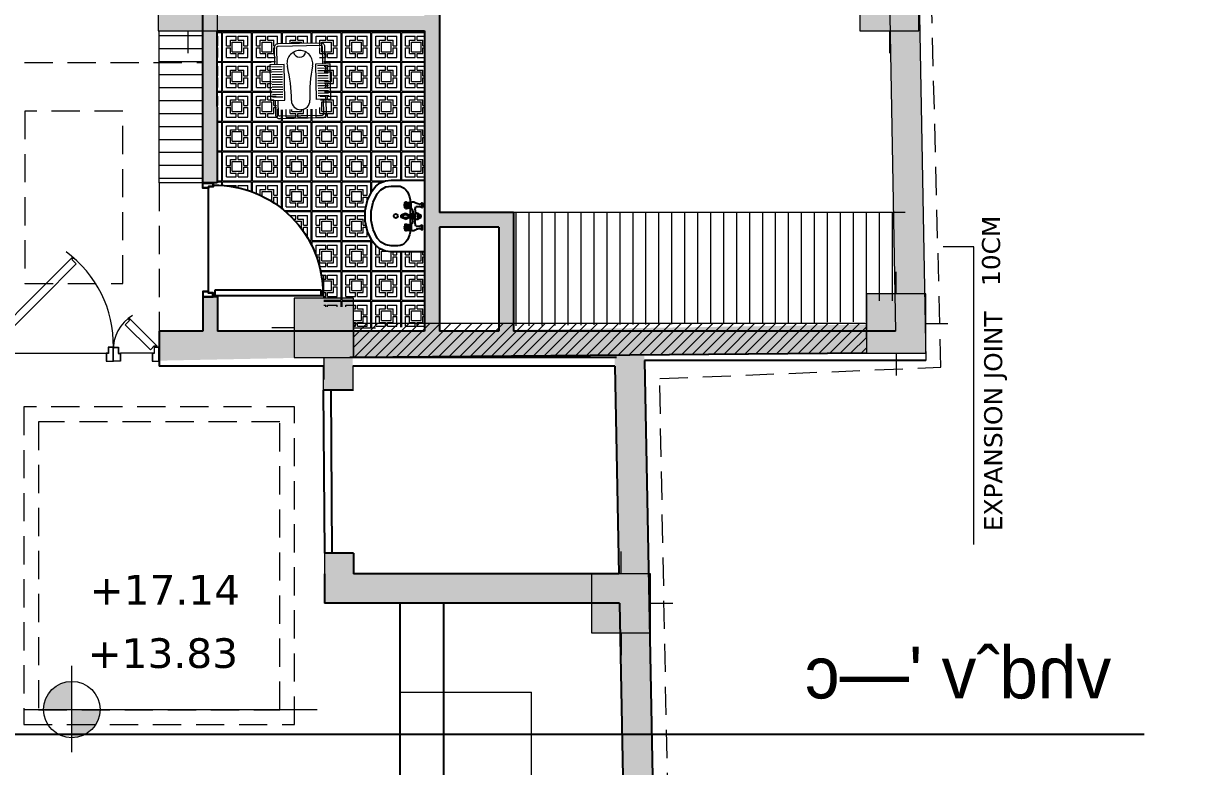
# Model space of a CAD drawing. Header units: inches. Extents: x 70 to 1974, y -315 to 363.
# Drawn here: x 1246.57 to 1254.46, y 236.01 to 241.02 of the extents above; entities that cross this region are included whole.
import ezdxf

# ---------------------------------------------------------------- set-up
doc = ezdxf.new("R2010")
doc.units = ezdxf.units.IN
doc.header["$MEASUREMENT"] = 0
doc.linetypes.add('DASHDOT', pattern=[1, 0.5, -0.25, 0, -0.25])
doc.linetypes.add('DASHED2', pattern=[9.525, 6.35, -3.175])
for name, color, linetype, lineweight in [('1', 19, 'Continuous', 5), ('coulmn', 146, 'Continuous', 13), ('FURN', 155, 'Continuous', 13), ('Furniture Movable', 8, 'Continuous', 9), ('hidden line', 252, 'Continuous', 5), ('LAYER1', 8, 'Continuous', 9), ('wall 2', 156, 'Continuous', 18)]:
    doc.layers.add(name, color=color, linetype=linetype, lineweight=lineweight)
doc.layers.add('AX', color=7, linetype='Continuous', lineweight=18, true_color=0xb7ad8f)
for name, color, linetype in [('elev', 8, 'Continuous'), ('fer', 8, 'Continuous'), ('TEXT', 252, 'Continuous')]:
    doc.layers.add(name, color=color, linetype=linetype)
doc.styles.add('FARSI', font='kamran.shx', dxfattribs={"height": 0.35})
doc.styles.add('STYLE7', font='verdana.ttf')

# ---------------------------------------------------------------- blocks, each defined once
blk = doc.blocks.new('DR100K')
at = {"color": 0}
blk.add_line((-0.046, -0.052), (-0.954, -0.052), dxfattribs=at)
at = {"color": 0, "linetype": 'Continuous'}
for p, q in [((-0.019, -0.107), (-0.019, -0.092)), ((-0.019, -0.092), (-0.011, -0.092)), ((-0.011, -0.092), (-0.011, -0.573)), ((-0.059, -0.573), (-0.059, -0.107)), ((-0.059, -0.107), (-0.02, -0.107)), ((-0.059, -1.039), (-0.059, -0.573)), ((-0.011, -0.573), (-0.011, -1.054)), ((-0.02, -1.039), (-0.059, -1.039)), ((-0.019, -1.054), (-0.019, -1.039)), ((-0.011, -1.054), (-0.019, -1.054))]:
    blk.add_line(p, q, dxfattribs=at)
for points in [[(-0.954, -0.052), (-0.954, 0), (-1, 0), (-1, -0.092), (-0.966, -0.092), (-0.966, -0.052)], [(-0.046, -0.052), (-0.046, 0), (0, 0), (0, -0.092), (-0.034, -0.092), (-0.034, -0.052)], [(-0.956, -0.051), (-0.956, -0.002), (-0.998, -0.002), (-0.998, -0.09), (-0.968, -0.09), (-0.968, -0.051)], [(-0.044, -0.051), (-0.044, -0.002), (-0.002, -0.002), (-0.002, -0.09), (-0.032, -0.09), (-0.032, -0.051)]]:
    blk.add_lwpolyline(points, close=True, dxfattribs=at)
blk.add_arc((-0.029, -0.103), 0.951, 179.3821, 270.6161, dxfattribs=at)
blk = doc.blocks.new('DBLDR120K')
at = {"linetype": 'Continuous'}
for p, q in [((-1.1397, -0.0777), (-1.1686, -0.1067)), ((-0.4028, -0.4202), (-0.0603, -0.0777)), ((-0.0603, -0.0777), (-0.0314, -0.1067)), ((-1.18, -0.096), (-1.1857, -0.1017)), ((-1.1857, -0.1017), (-0.9948, -0.2926)), ((-1.169, -0.107), (-1.18, -0.096)), ((-0.0143, -0.1017), (-0.3678, -0.4552)), ((-0.031, -0.107), (-0.02, -0.096)), ((-0.02, -0.096), (-0.0143, -0.1017)), ((-1.0001, -0.2759), (-0.9708, -0.2466)), ((-0.9891, -0.287), (-1.0001, -0.2759)), ((-0.9948, -0.2926), (-0.9891, -0.287)), ((-0.6393, -0.6567), (-0.4028, -0.4202)), ((-0.3678, -0.4552), (-0.6153, -0.7027)), ((-0.61, -0.686), (-0.6393, -0.6567)), ((-0.621, -0.697), (-0.61, -0.686)), ((-0.6153, -0.7027), (-0.621, -0.697))]:
    blk.add_line(p, q, dxfattribs=at)
for p, q in [((-1.1519, -0.0545), (-0.9381, -0.0545)), ((-1.1397, -0.0777), (-0.9708, -0.2466)), ((-0.0481, -0.0545), (-0.8419, -0.0545))]:
    blk.add_line(p, q)
for points in [[(-1.1519, -0.0545), (-1.1519, 0), (-1.2, 0), (-1.2, -0.096), (-1.1644, -0.096), (-1.1644, -0.0545)], [(-0.9381, -0.0545), (-0.9381, 0), (-0.89, 0), (-0.89, -0.096), (-0.9256, -0.096), (-0.9256, -0.0545)], [(-0.8419, -0.0545), (-0.8419, 0), (-0.89, 0), (-0.89, -0.096), (-0.8544, -0.096), (-0.8544, -0.0545)], [(-0.0481, -0.0545), (-0.0481, 0), (0, 0), (0, -0.096), (-0.0356, -0.096), (-0.0356, -0.0545)], [(-1.1539, -0.0525), (-1.1539, -0.002), (-1.198, -0.002), (-1.198, -0.094), (-1.1664, -0.094), (-1.1664, -0.0525)], [(-0.9361, -0.0525), (-0.9361, -0.002), (-0.892, -0.002), (-0.892, -0.094), (-0.9236, -0.094), (-0.9236, -0.0525)], [(-0.8439, -0.0525), (-0.8439, -0.002), (-0.888, -0.002), (-0.888, -0.094), (-0.8564, -0.094), (-0.8564, -0.0525)], [(-0.0461, -0.0525), (-0.0461, -0.002), (-0.002, -0.002), (-0.002, -0.094), (-0.0336, -0.094), (-0.0336, -0.0525)]]:
    blk.add_lwpolyline(points, close=True, dxfattribs=at)
for centre, radius, start, end in [((-1.6655, -0.1105), 0.7756, 8.04146, 8.19069), ((-0.1145, -0.1105), 0.7756, 171.80931, 171.95854), ((-1.154, -0.0815), 0.2645, 300.4974, 3.14148), ((-0.1145, -0.1105), 0.7756, 178.92853, 233.96606)]:
    blk.add_arc(centre, radius, start, end)
blk = doc.blocks.new('KHALAF')
at = {"layer": 'LAYER1', "linetype": 'Continuous'}
for p, q in [((-0.4621, -0.1855), (-0.3784, -0.1855)), ((-0.0131, -0.1855), (-0.0968, -0.1855)), ((-0.4621, -0.2055), (-0.3784, -0.2055)), ((-0.4621, -0.2255), (-0.3784, -0.2255)), ((-0.4621, -0.2455), (-0.3784, -0.2455)), ((-0.4621, -0.2655), (-0.3784, -0.2655)), ((-0.0131, -0.2055), (-0.0968, -0.2055)), ((-0.0131, -0.2255), (-0.0968, -0.2255)), ((-0.0131, -0.2455), (-0.0968, -0.2455)), ((-0.0131, -0.2655), (-0.0968, -0.2655)), ((-0.4621, -0.2855), (-0.3784, -0.2855)), ((-0.4621, -0.3055), (-0.3784, -0.3055)), ((-0.4621, -0.3255), (-0.3784, -0.3255)), ((-0.4621, -0.3455), (-0.3784, -0.3455)), ((-0.4621, -0.3655), (-0.3784, -0.3655)), ((-0.0131, -0.2855), (-0.0968, -0.2855)), ((-0.0131, -0.3055), (-0.0968, -0.3055)), ((-0.0131, -0.3255), (-0.0968, -0.3255)), ((-0.0131, -0.3455), (-0.0968, -0.3455)), ((-0.0131, -0.3655), (-0.0968, -0.3655)), ((-0.4621, -0.3855), (-0.3784, -0.3855)), ((-0.4621, -0.4055), (-0.3784, -0.4055)), ((-0.4621, -0.4255), (-0.3784, -0.4255)), ((-0.0131, -0.3855), (-0.0968, -0.3855)), ((-0.0131, -0.4055), (-0.0968, -0.4055)), ((-0.0131, -0.4255), (-0.0968, -0.4255))]:
    blk.add_line(p, q, dxfattribs=at)
for points in [[(-0.4376, -0.1681), (-0.4376, -0.0312, -0.414214), (-0.4076, -0.0012), (-0.0676, -0.0012, -0.414214), (-0.0376, -0.0312), (-0.0376, -0.1681, -0.414214)], [(-0.4176, -0.1681), (-0.4176, -0.0312, -0.414214), (-0.4076, -0.0212), (-0.0676, -0.0212, -0.414214), (-0.0576, -0.0312), (-0.0576, -0.1681, -0.414214)], [(-0.0376, -0.4529), (-0.0376, -0.5712, -0.414214), (-0.0676, -0.6012), (-0.4076, -0.6012, -0.414214), (-0.4376, -0.5712), (-0.4376, -0.4529)], [(-0.0576, -0.4529), (-0.0576, -0.5712, -0.414214), (-0.0676, -0.5812), (-0.4076, -0.5812, -0.414214), (-0.4176, -0.5712)], [(-0.4176, -0.5712), (-0.4176, -0.4529, -0.414214)]]:
    blk.add_lwpolyline(points, format="xyb", dxfattribs=at)
for points in [[(-0.4768, -0.1681), (-0.4768, -0.4529), (-0.3637, -0.4529), (-0.3637, -0.1681)], [(0.0017, -0.1681), (0.0017, -0.4529), (-0.1114, -0.4529), (-0.1114, -0.1681)]]:
    blk.add_lwpolyline(points, close=True, dxfattribs=at)
for centre, radius, start, end in [((-0.2376, -0.1621), 0.1027, 90, 192.24542), ((-0.2376, -0.0655), 0.0484, 186.9447, 353.0553), ((-0.2376, -0.1621), 0.1027, 347.75458, 90), ((-1.5093, -0.4381), 1.1986, 359.0688, 12.24542), ((1.0341, -0.4381), 1.1986, 167.75458, 180.9312), ((-0.2376, -0.4588), 0.0733, 179.0688, 270), ((-0.2376, -0.4588), 0.0733, 270, 0.9312)]:
    blk.add_arc(centre, radius, start, end, dxfattribs=at)
blk = doc.blocks.new('DASTSHO')
at = {"layer": 'fer', "linetype": 'Continuous'}
h = blk.add_hatch(dxfattribs=at)
h.set_pattern_fill('EMPTY_FILL', color=256, scale=1000000.0, style=0)
h.set_pattern_definition([(0, (1000000, 1000000), (0, 1000000), [1e-05, -1000000])])
h.paths.add_polyline_path([(-0.3, 0), (-0.3, -0.28), (-0.2973, -0.3116), (-0.2894, -0.3424), (-0.2764, -0.3713), (-0.2586, -0.3976), (-0.2368, -0.4206), (-0.2113, -0.4396), (-0.145, -0.4727), (-0.0738, -0.4931), (0, -0.4999), (0.0738, -0.4931), (0.145, -0.4727), (0.2113, -0.4396), (0.2368, -0.4206), (0.2586, -0.3976), (0.2764, -0.3713), (0.2894, -0.3424), (0.2973, -0.3116), (0.3, -0.28), (0.3, 0)], flags=0)
at = {"layer": 'fer', "linetype": 'ByBlock'}
for p, q in [((-0.3, 0), (-0.3, -0.28)), ((-0.27, 0), (-0.3, 0)), ((0.27, 0), (-0.27, 0)), ((0.3, 0), (0.27, 0)), ((0.3, -0.28), (0.3, 0)), ((-0.2417, -0.1886), (-0.2479, -0.206)), ((-0.2315, -0.1722), (-0.2417, -0.1886)), ((-0.2177, -0.1575), (-0.2315, -0.1722)), ((-0.2007, -0.1447), (-0.2177, -0.1575)), ((-0.181, -0.1344), (-0.2007, -0.1447)), ((-0.1592, -0.1267), (-0.181, -0.1344)), ((-0.136, -0.1221), (-0.1592, -0.1267)), ((-0.112, -0.1205), (-0.136, -0.1221)), ((-0.0138, -0.1205), (-0.112, -0.1205)), ((0.112, -0.1205), (0.0075, -0.1205)), ((0.136, -0.1221), (0.112, -0.1205)), ((0.1592, -0.1267), (0.136, -0.1221)), ((0.181, -0.1344), (0.1592, -0.1267)), ((0.2007, -0.1447), (0.181, -0.1344)), ((0.2177, -0.1575), (0.2007, -0.1447)), ((0.2315, -0.1722), (0.2177, -0.1575)), ((0.2417, -0.1886), (0.2315, -0.1722)), ((0.2479, -0.206), (0.2417, -0.1886)), ((-0.2479, -0.206), (-0.25, -0.224)), ((-0.25, -0.224), (-0.25, -0.28)), ((0.25, -0.224), (0.2479, -0.206)), ((0.25, -0.28), (0.25, -0.224))]:
    blk.add_line(p, q, dxfattribs=at)
at = {"layer": 'fer'}
for p, q in [((-0.1161, -0.0184), (-0.0761, -0.0184)), ((-0.1161, -0.0234), (-0.1161, -0.0184)), ((-0.1161, -0.0234), (-0.0761, -0.0234)), ((-0.1161, -0.0234), (-0.1061, -0.0384)), ((-0.1061, -0.0471), (-0.1061, -0.0384)), ((-0.0761, -0.0234), (-0.0861, -0.0384)), ((-0.0861, -0.0709), (-0.0861, -0.0384)), ((-0.0761, -0.0234), (-0.0761, -0.0184)), ((-0.0571, -0.0795), (-0.0229, -0.0795)), ((-0.0142, -0.1177), (-0.026, -0.0656)), ((-0.0161, -0.0545), (0.0098, -0.0545)), ((-0.0117, -0.1399), (-0.0115, -0.0831)), ((0.0054, -0.1399), (0.0052, -0.0831)), ((0.0079, -0.1177), (0.0197, -0.0656)), ((0.0508, -0.0795), (0.0166, -0.0795)), ((0.0698, -0.0234), (0.0698, -0.0184)), ((0.1098, -0.0184), (0.0698, -0.0184)), ((0.0698, -0.0234), (0.0798, -0.0384)), ((0.1098, -0.0234), (0.0698, -0.0234)), ((0.0798, -0.0709), (0.0798, -0.0384)), ((0.1098, -0.0234), (0.0998, -0.0384)), ((0.0998, -0.0471), (0.0998, -0.0384)), ((0.1098, -0.0234), (0.1098, -0.0184)), ((-0.1236, -0.1037), (-0.1179, -0.1127)), ((-0.1231, -0.1604), (-0.1231, -0.153)), ((-0.1228, -0.153), (-0.1179, -0.1214)), ((-0.1228, -0.1604), (-0.1228, -0.153)), ((-0.1202, -0.153), (-0.1158, -0.1214)), ((-0.1202, -0.1604), (-0.1202, -0.153)), ((-0.0731, -0.1644), (-0.1191, -0.1644)), ((-0.1148, -0.1214), (-0.1189, -0.153)), ((-0.1189, -0.1604), (-0.1189, -0.153)), ((-0.1179, -0.1214), (-0.1179, -0.1127)), ((-0.0743, -0.1127), (-0.1179, -0.1127)), ((-0.1179, -0.153), (-0.1139, -0.1214)), ((-0.0743, -0.1214), (-0.1179, -0.1214)), ((-0.1179, -0.1604), (-0.1179, -0.153)), ((-0.1128, -0.1214), (-0.1164, -0.153)), ((-0.1164, -0.1604), (-0.1164, -0.153)), ((-0.1152, -0.153), (-0.1118, -0.1214)), ((-0.1152, -0.1604), (-0.1152, -0.153)), ((-0.1135, -0.153), (-0.1104, -0.1214)), ((-0.1135, -0.1604), (-0.1135, -0.153)), ((-0.1085, -0.153), (-0.1064, -0.1214)), ((-0.1085, -0.1644), (-0.1085, -0.153)), ((-0.1055, -0.153), (-0.1041, -0.1214)), ((-0.1055, -0.1644), (-0.1055, -0.153)), ((-0.1051, -0.1654), (-0.1051, -0.1644)), ((-0.1018, -0.1214), (-0.1027, -0.153)), ((-0.1027, -0.1644), (-0.1027, -0.153)), ((-0.0911, -0.1694), (-0.1011, -0.1694)), ((-0.0982, -0.153), (-0.0982, -0.1214)), ((-0.0982, -0.1644), (-0.0982, -0.153)), ((-0.0982, -0.1644), (-0.0982, -0.153)), ((-0.0961, -0.1644), (-0.0961, -0.1214)), ((-0.094, -0.153), (-0.094, -0.1214)), ((-0.094, -0.1644), (-0.094, -0.153)), ((-0.0904, -0.1214), (-0.0895, -0.153)), ((-0.0895, -0.1644), (-0.0895, -0.153)), ((-0.0867, -0.153), (-0.0881, -0.1214)), ((-0.0871, -0.1654), (-0.0871, -0.1644)), ((-0.0867, -0.1644), (-0.0867, -0.153)), ((-0.0837, -0.153), (-0.0858, -0.1214)), ((-0.0837, -0.1644), (-0.0837, -0.153)), ((-0.0787, -0.153), (-0.0817, -0.1214)), ((-0.077, -0.153), (-0.0804, -0.1214)), ((-0.0794, -0.1214), (-0.0758, -0.153)), ((-0.0787, -0.1604), (-0.0787, -0.153)), ((-0.0743, -0.153), (-0.0783, -0.1214)), ((-0.0774, -0.1214), (-0.0733, -0.153)), ((-0.077, -0.1604), (-0.077, -0.153)), ((-0.072, -0.153), (-0.0764, -0.1214)), ((-0.0758, -0.1604), (-0.0758, -0.153)), ((-0.0729, -0.1114), (-0.0743, -0.1127)), ((-0.0743, -0.1214), (-0.0743, -0.1127)), ((-0.0694, -0.153), (-0.0743, -0.1214)), ((-0.0743, -0.1604), (-0.0743, -0.153)), ((-0.0733, -0.1604), (-0.0733, -0.153)), ((-0.072, -0.1604), (-0.072, -0.153)), ((-0.0694, -0.1604), (-0.0694, -0.153)), ((-0.0691, -0.1604), (-0.0691, -0.153)), ((-0.0611, -0.1037), (-0.0661, -0.1057)), ((-0.0404, -0.0995), (-0.0184, -0.0995)), ((-0.0279, -0.1595), (-0.0128, -0.1962)), ((0.0216, -0.1595), (0.0065, -0.1962)), ((0.0341, -0.0995), (0.012, -0.0995)), ((0.0548, -0.1037), (0.0598, -0.1057)), ((0.0628, -0.1604), (0.0628, -0.153)), ((0.0631, -0.153), (0.068, -0.1214)), ((0.0631, -0.1604), (0.0631, -0.153)), ((0.0656, -0.153), (0.07, -0.1214)), ((0.0656, -0.1604), (0.0656, -0.153)), ((0.0665, -0.1114), (0.068, -0.1127)), ((0.0668, -0.1644), (0.1128, -0.1644)), ((0.0711, -0.1214), (0.067, -0.153)), ((0.067, -0.1604), (0.067, -0.153)), ((0.068, -0.1127), (0.1115, -0.1127)), ((0.068, -0.1214), (0.068, -0.1127)), ((0.068, -0.1214), (0.1115, -0.1214)), ((0.068, -0.153), (0.0719, -0.1214)), ((0.068, -0.1604), (0.068, -0.153)), ((0.0731, -0.1214), (0.0694, -0.153)), ((0.0694, -0.1604), (0.0694, -0.153)), ((0.0707, -0.153), (0.0741, -0.1214)), ((0.0707, -0.1604), (0.0707, -0.153)), ((0.0724, -0.153), (0.0754, -0.1214)), ((0.0724, -0.1604), (0.0724, -0.153)), ((0.0774, -0.153), (0.0794, -0.1214)), ((0.0774, -0.1644), (0.0774, -0.153)), ((0.0803, -0.153), (0.0818, -0.1214)), ((0.0803, -0.1644), (0.0803, -0.153)), ((0.0808, -0.1654), (0.0808, -0.1644)), ((0.084, -0.1214), (0.0831, -0.153)), ((0.0831, -0.1644), (0.0831, -0.153)), ((0.0848, -0.1694), (0.0948, -0.1694)), ((0.0877, -0.153), (0.0877, -0.1214)), ((0.0877, -0.1644), (0.0877, -0.153)), ((0.0898, -0.1644), (0.0898, -0.1214)), ((0.0918, -0.153), (0.0919, -0.1214)), ((0.0918, -0.1644), (0.0918, -0.153)), ((0.0918, -0.1644), (0.0918, -0.153)), ((0.0955, -0.1214), (0.0964, -0.153)), ((0.0964, -0.1644), (0.0964, -0.153)), ((0.0992, -0.153), (0.0978, -0.1214)), ((0.0988, -0.1654), (0.0988, -0.1644)), ((0.0992, -0.1644), (0.0992, -0.153)), ((0.1022, -0.153), (0.1001, -0.1214)), ((0.1022, -0.1644), (0.1022, -0.153)), ((0.1072, -0.153), (0.1041, -0.1214)), ((0.1089, -0.153), (0.1055, -0.1214)), ((0.1065, -0.1214), (0.1101, -0.153)), ((0.1072, -0.1604), (0.1072, -0.153)), ((0.1115, -0.153), (0.1076, -0.1214)), ((0.1084, -0.1214), (0.1126, -0.153)), ((0.1089, -0.1604), (0.1089, -0.153)), ((0.1139, -0.153), (0.1095, -0.1214)), ((0.1101, -0.1604), (0.1101, -0.153)), ((0.1173, -0.1037), (0.1115, -0.1127)), ((0.1115, -0.1214), (0.1115, -0.1127)), ((0.1165, -0.153), (0.1115, -0.1214)), ((0.1115, -0.1604), (0.1115, -0.153)), ((0.1126, -0.1604), (0.1126, -0.153)), ((0.1139, -0.1604), (0.1139, -0.153)), ((0.1165, -0.1604), (0.1165, -0.153)), ((0.1168, -0.1604), (0.1168, -0.153)), ((-0.0128, -0.1962), (0.0065, -0.1962))]:
    blk.add_line(p, q, dxfattribs=at)
at = {"layer": 'fer', "linetype": 'ByBlock'}
for points in [[(-0.3, -0.28), (-0.294, -0.3272), (-0.2764, -0.3713), (-0.2482, -0.4096), (-0.2113, -0.4396)], [(-0.25, -0.28), (-0.2422, -0.3258), (-0.2197, -0.3664), (-0.1849, -0.3972)], [(0.1849, -0.3972), (0.2197, -0.3664), (0.2422, -0.3258), (0.25, -0.28)], [(0.2113, -0.4396), (0.2482, -0.4096), (0.2764, -0.3713), (0.294, -0.3272), (0.3, -0.28)], [(-0.2113, -0.4396), (-0.1311, -0.4779), (-0.0444, -0.4975), (0.0444, -0.4975), (0.1311, -0.4779), (0.2113, -0.4396)], [(-0.1849, -0.3972), (-0.1147, -0.4307), (-0.0389, -0.4478), (0.0389, -0.4478), (0.1147, -0.4307), (0.1849, -0.3972)]]:
    blk.add_lwpolyline(points, dxfattribs=at)
blk.add_lwpolyline([(0, -0.224), (-0.0124, -0.2291), (-0.0175, -0.2415), (-0.0124, -0.2539), (0, -0.259), (0.0124, -0.2539), (0.0175, -0.2415), (0.0124, -0.2291)], close=True, dxfattribs=at)
blk.add_lwpolyline([(0, -0.224), (-0.0124, -0.2291), (-0.0175, -0.2415), (-0.0124, -0.2539), (0, -0.259), (0.0124, -0.2539), (0.0175, -0.2415), (0.0124, -0.2291)], close=True, dxfattribs=at)
at = {"layer": 'fer'}
for centre, radius in [((-0.0032, -0.0409), 0.0131), ((-0.0032, -0.0831), 0.00838), ((-0.0032, -0.0409), 0.00814), ((-0.0032, -0.0831), 0.00638)]:
    blk.add_circle(centre, radius, dxfattribs=at)
for centre, radius, start, end in [((-0.0961, -0.0973), 0.0282, 140.08757, 192.9962), ((-0.1561, -0.0471), 0.05, 320.08757, 0), ((-0.0961, -0.0973), 0.0282, 60.12195, 69.2491), ((-0.0571, -0.0295), 0.05, 240.12195, 270), ((-0.0032, -0.068), 0.0279, 117.5903, 204.3145), ((-0.0161, -0.0645), 0.01, 90, 186.46452), ((-0.0032, -0.068), 0.0279, 335.6855, 62.4097), ((0.0098, -0.0645), 0.01, 353.53548, 90), ((0.0508, -0.0295), 0.05, 270, 299.87805), ((0.0898, -0.0973), 0.0282, 110.7509, 119.87805), ((0.1498, -0.0471), 0.05, 180, 219.91243), ((0.0898, -0.0973), 0.0282, 347.0038, 39.91243), ((-0.1191, -0.1604), 0.004, 180, 270), ((-0.1188, -0.1604), 0.004, 180, 270), ((-0.1162, -0.1604), 0.004, 180, 270), ((-0.1149, -0.1604), 0.004, 180, 270), ((-0.1139, -0.1604), 0.004, 180, 270), ((-0.1124, -0.1604), 0.004, 180, 270), ((-0.1112, -0.1604), 0.004, 180, 270), ((-0.1095, -0.1604), 0.004, 180, 270), ((-0.1011, -0.1654), 0.004, 180, 270), ((-0.0911, -0.1654), 0.004, 270, 0), ((-0.0827, -0.1604), 0.004, 270, 0), ((-0.081, -0.1604), 0.004, 270, 0), ((-0.0798, -0.1604), 0.004, 270, 0), ((-0.0783, -0.1604), 0.004, 270, 0), ((-0.0773, -0.1604), 0.004, 270, 0), ((-0.076, -0.1604), 0.004, 270, 0), ((-0.0734, -0.1604), 0.004, 270, 0), ((-0.0731, -0.1604), 0.004, 270, 0), ((-0.0404, -0.1495), 0.05, 90, 130.39833), ((-0.0032, -0.0914), 0.0279, 196.94333, 246.18728), ((-0.0679, -0.1231), 0.0542, 317.6979, 11.29112), ((0.0251, -0.1613), 0.0425, 149.79225, 221.21885), ((-0.0032, -0.186), 0.005, 221.21885, 318.78115), ((-0.0314, -0.1613), 0.0425, 318.78115, 30.20775), ((0.0616, -0.1231), 0.0542, 168.70888, 222.3021), ((-0.0032, -0.0914), 0.0279, 293.81272, 343.05667), ((0.0341, -0.1495), 0.05, 49.60167, 90), ((0.0668, -0.1604), 0.004, 180, 270), ((0.0671, -0.1604), 0.004, 180, 270), ((0.0696, -0.1604), 0.004, 180, 270), ((0.071, -0.1604), 0.004, 180, 270), ((0.072, -0.1604), 0.004, 180, 270), ((0.0734, -0.1604), 0.004, 180, 270), ((0.0747, -0.1604), 0.004, 180, 270), ((0.0764, -0.1604), 0.004, 180, 270), ((0.0848, -0.1654), 0.004, 180, 270), ((0.0948, -0.1654), 0.004, 270, 0), ((0.1032, -0.1604), 0.004, 270, 0), ((0.1049, -0.1604), 0.004, 270, 0), ((0.1061, -0.1604), 0.004, 270, 0), ((0.1075, -0.1604), 0.004, 270, 0), ((0.1086, -0.1604), 0.004, 270, 0), ((0.1099, -0.1604), 0.004, 270, 0), ((0.1125, -0.1604), 0.004, 270, 0), ((0.1128, -0.1604), 0.004, 270, 0)]:
    blk.add_arc(centre, radius, start, end, dxfattribs=at)
blk = doc.blocks.new('k1')
at = {"true_color": 0x636466}
h = blk.add_hatch(color=251, dxfattribs=at)
h.dxf.hatch_style = 1
h.paths.add_polyline_path([(-461.0846, -161.5584), (-462.6065, -161.5584), (-462.6065, -162.181), (-462.6065, -162.181), (-462.6065, -162.3188), (-462.4682, -162.3188), (-462.4682, -161.6968), (-461.2229, -161.6968), (-461.2229, -162.942), (-461.0846, -162.942), (-461.0846, -162.8037)])
h.paths.add_polyline_path([(-460.3927, -161.6968), (-459.1475, -161.6968), (-459.1475, -162.942), (-457.907, -162.942), (-457.907, -162.8037), (-459.0091, -162.8037), (-459.0091, -161.5584), (-460.5311, -161.5584), (-460.5311, -162.181), (-461.0846, -162.181), (-461.0846, -162.3194), (-460.3927, -162.3194)])
h.paths.add_polyline_path([(-459.7009, -162.3194), (-459.1475, -162.3194), (-459.1475, -162.181), (-459.8393, -162.181), (-459.8393, -162.8037), (-461.0846, -162.8037), (-461.0846, -162.942), (-459.7009, -162.942)], flags=17)
h.paths.add_polyline_path([(-458.3173, -161.6968), (-457.072, -161.6968), (-457.0735, -162.2633), (-457.0043, -162.2633), (-456.9351, -162.2631), (-456.9337, -161.5584), (-458.4557, -161.5584), (-458.4557, -162.181), (-459.0091, -162.181), (-459.0091, -162.3194), (-458.3173, -162.3194)])
h.paths.add_polyline_path([(-457.434, -165.0145), (-453.6596, -165.0145), (-453.6596, -164.5635), (-457.434, -164.5635)], flags=9)
h.paths.add_polyline_path([(-466.4646, -178.781), (-469.7624, -178.781), (-469.7624, -178.172), (-466.4646, -178.172)], flags=9)
h.paths.add_polyline_path([(-465.7865, -177.1188), (-468.3426, -177.1188), (-468.3426, -176.3458), (-465.7865, -176.3458)], flags=9)
h.paths.add_polyline_path([(-466.6372, -172.2588), (-468.4262, -172.2588), (-468.4262, -171.5854), (-466.6372, -171.5854)], flags=9)
h.paths.add_polyline_path([(-467.4058, -174.7927), (-469.1563, -174.7927), (-469.1563, -174.3652), (-467.4058, -174.3652)], flags=9)
h.paths.add_polyline_path([(-466.5791, -173.4899), (-469.3301, -173.4899), (-469.3301, -173.0249), (-466.5791, -173.0249)], flags=9)
h.paths.add_polyline_path([(-469.0047, -195.6182), (-468.5367, -195.6499), (-468.4415, -195.1099), (-468.9095, -195.0782)], flags=9)
h.paths.add_polyline_path([(-465.4248, -183.2086), (-468.8542, -183.2375), (-468.859, -182.6675), (-465.4296, -182.6386)], flags=9)
h.paths.add_polyline_path([(-469.3327, -170.5279), (-465.1389, -170.5279), (-465.1389, -170.0268), (-469.3327, -170.0268)], flags=9)
h.paths.add_polyline_path([(-469.4484, -194.8322), (-468.9804, -194.864), (-468.8852, -194.324), (-469.3532, -194.2922)], flags=9)
h.paths.add_polyline_path([(-467.2761, -194.8572), (-468.7185, -194.8693), (-468.7236, -194.2619), (-467.2812, -194.2497)], flags=9)
h.paths.add_polyline_path([(-464.4483, -194.8452), (-465.6532, -194.8554), (-465.658, -194.2854), (-464.4531, -194.2752)], flags=9)
h.paths.add_polyline_path([(-466.8236, -194.8161), (-465.8001, -194.8479), (-465.7049, -194.3079), (-466.7283, -194.2761)], flags=9)
h.paths.add_polyline_path([(-468.6542, -184.4538), (-467.9788, -184.4761), (-467.9121, -184.093), (-468.5875, -184.0708)], flags=9)
h.paths.add_polyline_path([(-468.0005, -184.2226), (-467.9115, -184.2308), (-467.8869, -184.09), (-467.976, -184.0818)], flags=9)
h.paths.add_polyline_path([(-469.3709, -184.1154), (-469.3068, -184.1217), (-469.2877, -184.0123), (-469.3518, -184.0059)], flags=9)
h.paths.add_polyline_path([(-469.4589, -184.4456), (-469.3558, -184.4539), (-469.3307, -184.3103), (-469.4338, -184.3019)], flags=9)
h.paths.add_polyline_path([(-469.5642, -184.3939), (-468.6423, -184.4137), (-468.583, -184.0728), (-469.5048, -184.053)], flags=9)
h.paths.add_polyline_path([(-468.6139, -183.8392), (-467.9386, -183.8615), (-467.8718, -183.4785), (-468.5472, -183.4562)], flags=9)
h.paths.add_polyline_path([(-467.9602, -183.5893), (-467.8711, -183.5975), (-467.8466, -183.4567), (-467.9356, -183.4486)], flags=9)
h.paths.add_polyline_path([(-469.3753, -183.5029), (-469.3112, -183.5093), (-469.2922, -183.3999), (-469.3563, -183.3935)], flags=9)
h.paths.add_polyline_path([(-469.4633, -183.8331), (-469.3602, -183.8415), (-469.3352, -183.6978), (-469.4383, -183.6895)], flags=9)
h.paths.add_polyline_path([(-469.5687, -183.7814), (-468.6468, -183.8012), (-468.5875, -183.4604), (-469.5093, -183.4406)], flags=9)
h.paths.add_polyline_path([(-464.47, -193.0711), (-466.41, -193.0875), (-466.415, -192.4875), (-464.4751, -192.4711)], flags=9)
h.paths.add_polyline_path([(-464.4471, -179.8895), (-467.4444, -179.9148), (-467.4494, -179.3223), (-464.4521, -179.297)], flags=9)
h.paths.add_polyline_path([(-464.457, -175.972), (-466.6844, -175.9908), (-466.6894, -175.3983), (-464.462, -175.3795)], flags=9)
h.paths.add_polyline_path([(-464.4659, -178.7758), (-466.5484, -178.7933), (-466.5535, -178.1859), (-464.4711, -178.1683)], flags=9)
h.paths.add_polyline_path([(-464.4666, -174.8525), (-466.289, -174.8679), (-466.294, -174.2754), (-464.4716, -174.26)], flags=9)
h.paths.add_polyline_path([(-464.4687, -173.5351), (-466.4711, -173.552), (-466.476, -172.9745), (-464.4735, -172.9576)], flags=9)
h.paths.add_polyline_path([(-464.498, -172.0947), (-465.5354, -172.1034), (-465.539, -171.6759), (-464.5016, -171.6672)], flags=9)
h.paths.add_polyline_path([(-464.487, -190.9788), (-466.5209, -190.9788), (-466.5209, -190.4838), (-464.487, -190.4838)], flags=9)
h.paths.add_polyline_path([(-464.361, -186.5578), (-469.8351, -186.604), (-469.84, -186.0269), (-464.3658, -185.9807)], flags=9)
h.paths.add_polyline_path([(-464.4788, -192.0283), (-465.4211, -192.0283), (-465.4211, -191.4476), (-464.4788, -191.4476)], flags=9)
h.paths.add_polyline_path([(-464.4729, -195.6192), (-466.4129, -195.6356), (-466.4173, -195.1106), (-464.4774, -195.0942)], flags=9)
h.paths.add_polyline_path([(-467.7853, -195.7628), (-468.3703, -195.7628), (-468.3703, -194.9678), (-467.7853, -194.9678)], flags=9)
h.paths.add_polyline_path([(-466.5666, -185.6325), (-467.5813, -185.6325), (-467.5813, -185.1645), (-466.5666, -185.1645)], flags=9)
h.paths.add_polyline_path([(-464.4327, -185.5774), (-466.2107, -185.5924), (-466.2141, -185.194), (-464.436, -185.179)], flags=9)
h.paths.add_polyline_path([(-465.6546, -185.0812), (-469.0091, -185.0812), (-469.0091, -184.6089), (-465.6546, -184.6089)], flags=9)
h.paths.add_polyline_path([(-466.2428, -184.4307), (-467.9102, -184.4448), (-467.9133, -184.0854), (-466.2458, -184.0713)], flags=9)
h.paths.add_polyline_path([(-466.2566, -183.7842), (-467.5346, -183.795), (-467.538, -183.3956), (-466.2599, -183.3848)], flags=9)
h.paths.add_polyline_path([(-465.0273, -184.3294), (-465.4483, -184.3329), (-465.4513, -183.9785), (-465.0303, -183.9749)], flags=9)
h.paths.add_polyline_path([(-464.3973, -183.8968), (-466.0498, -183.9107), (-466.0528, -183.5562), (-464.4003, -183.5423)], flags=9)
h.paths.add_polyline_path([(-464.455, -185.0631), (-465.6467, -185.0732), (-465.6499, -184.6851), (-464.4582, -184.6751)], flags=9)
h.paths.add_polyline_path([(-469.6945, -185.0329), (-469.0256, -185.0536), (-468.9633, -184.7007), (-469.6323, -184.6799)], flags=9)
h.paths.add_polyline_path([(-454.5593, -188.4483), (-454.6086, -188.4483), (-454.6086, -188.3003), (-454.5593, -188.3003)], flags=9)
h.paths.add_polyline_path([(-453.4972, -188.5378), (-454.5503, -188.5378), (-454.5503, -188.1414), (-453.4972, -188.1414)], flags=9)
h.paths.add_polyline_path([(-454.1227, -187.4118), (-454.172, -187.4118), (-454.172, -187.2638), (-454.1227, -187.2638)], flags=9)
h.paths.add_polyline_path([(-453.4705, -187.5187), (-454.1053, -187.5187), (-454.1053, -187.0937), (-453.4705, -187.0937)], flags=9)
h.paths.add_polyline_path([(-453.9631, -180.2095), (-454.0124, -180.2095), (-454.0124, -180.0615), (-453.9631, -180.0615)], flags=9)
h.paths.add_polyline_path([(-453.745, -181.0596), (-453.7944, -181.0596), (-453.7944, -180.9116), (-453.745, -180.9116)], flags=9)
h.paths.add_polyline_path([(-453.8343, -182.0033), (-453.8837, -182.0033), (-453.8837, -181.8553), (-453.8343, -181.8553)], flags=9)
h.paths.add_polyline_path([(-454.2191, -183.8516), (-454.2685, -183.8516), (-454.2685, -183.7036), (-454.2191, -183.7036)], flags=9)
h.paths.add_polyline_path([(-454.3381, -184.7282), (-454.3874, -184.7282), (-454.3874, -184.5803), (-454.3381, -184.5803)], flags=9)
h.paths.add_polyline_path([(-453.4934, -186.5421), (-454.1745, -186.5421), (-454.1745, -186.1171), (-453.4934, -186.1171)], flags=9)
h.paths.add_polyline_path([(-452.9888, -187.4826), (-453.5455, -187.4826), (-453.5455, -187.1401), (-452.9888, -187.1401)], flags=9)
h.paths.add_polyline_path([(-452.9888, -186.4979), (-453.5455, -186.4979), (-453.5455, -186.1555), (-452.9888, -186.1555)], flags=9)
h.paths.add_polyline_path([(-452.9803, -184.8325), (-454.3481, -184.8325), (-454.3481, -184.3829), (-452.9803, -184.3829)], flags=9)
h.paths.add_polyline_path([(-452.9468, -184.0507), (-454.226, -184.0507), (-454.226, -183.5072), (-452.9468, -183.5072)], flags=9)
h.paths.add_polyline_path([(-453.1169, -182.1053), (-453.8089, -182.1053), (-453.8089, -181.6802), (-453.1169, -181.6802)], flags=9)
h.paths.add_polyline_path([(-453.136, -181.1745), (-453.7422, -181.1745), (-453.7422, -180.729), (-453.136, -180.729)], flags=9)
h.paths.add_polyline_path([(-453.001, -180.3219), (-453.9383, -180.3219), (-453.9383, -179.8723), (-453.001, -179.8723)], flags=9)
h.paths.add_polyline_path([(-452.9331, -173.2627), (-456.203, -173.3197), (-456.2193, -172.3875), (-452.9494, -172.3304)], flags=9)
h.paths.add_polyline_path([(-452.992, -185.4166), (-454.0463, -185.4166), (-454.0463, -185.1486), (-452.992, -185.1486)], flags=9)
h.paths.add_polyline_path([(-452.9712, -185.9599), (-453.9002, -185.9599), (-453.9002, -185.69), (-452.9712, -185.69)], flags=9)
h.paths.add_polyline_path([(-452.9423, -190.734), (-453.6863, -190.734), (-453.6863, -190.4296), (-452.9423, -190.4296)], flags=9)
h.paths.add_polyline_path([(-452.9888, -188.5324), (-453.5455, -188.5324), (-453.5455, -188.1899), (-452.9888, -188.1899)], flags=9)
h.paths.add_polyline_path([(-454.1582, -186.4325), (-454.2075, -186.4325), (-454.2075, -186.2845), (-454.1582, -186.2845)], flags=9)
h.paths.add_polyline_path([(-454.4433, -190.8044), (-455.4942, -190.8044), (-455.4942, -190.3918), (-454.4433, -190.3918)], flags=9)
h.paths.add_polyline_path([(-452.955, -190.1558), (-453.7048, -190.1558), (-453.7048, -189.8345), (-452.955, -189.8345)], flags=9)
h.paths.add_polyline_path([(-455.3858, -190.1388), (-454.5791, -190.1388), (-454.5791, -189.8611), (-455.3858, -189.8611)], flags=9)
h.paths.add_polyline_path([(-453.0879, -175.6578), (-455.011, -175.6578), (-455.011, -175.326), (-453.0879, -175.326)], flags=9)
blk = doc.blocks.new('cod')
at = {"layer": 'wall 2'}
h = blk.add_hatch(color=256, dxfattribs=at)
h.dxf.hatch_style = 1
h.paths.add_polyline_path([(120.6124, 30.9879, 0.414214), (120.4424, 30.8179), (120.6124, 30.8179)])
h.paths.add_polyline_path([(120.6124, 30.6478, 0.414214), (120.7824, 30.8179), (120.6124, 30.8179)])
for p, q in [((120.6124, 30.5617), (120.6124, 31.0815)), ((120.3262, 30.8179), (122.0904, 30.8179))]:
    blk.add_line(p, q, dxfattribs=at)
blk.add_circle((120.6124, 30.8179), 0.17, dxfattribs=at)
blk = doc.blocks.new('AAAA')
at = {"layer": 'AX'}
h = blk.add_hatch(color=256, dxfattribs=at)
h.dxf.hatch_style = 1
h.paths.add_polyline_path([(0.7004, 0.6232), (0.3004, 0.6232), (0.3004, 0.2232), (0.7004, 0.2232)])
at = {"layer": 'AX', "linetype": 'DASHDOT'}
for p, q in [((0.5004, 0.6232), (0.5004, 0.7732)), ((0.3004, 0.4232), (0.1504, 0.4232)), ((0.7004, 0.4232), (0.8504, 0.4232)), ((0.5004, 0.2232), (0.5004, 0.0732))]:
    blk.add_line(p, q, dxfattribs=at)
at = {"layer": 'AX'}
blk.add_lwpolyline([(0.3004, 0.2232), (0.7004, 0.2232), (0.7004, 0.6232), (0.3004, 0.6232)], close=True, dxfattribs=at)
blk = doc.blocks.new('st2')
at = {"layer": 'AX', "linetype": 'Continuous'}
h = blk.add_hatch(dxfattribs=at)
h.set_pattern_fill('ANSI31', color=256, scale=0.4)
h.set_pattern_definition([(45, (124.16598, -0.000646), (-0.035355339, 0.035355339), [])])
h.paths.add_polyline_path([(374.5004, 64.3228), (374.4996, 64.3228), (371.0381, 64.3228), (371.0381, 64.0946), (374.5004, 64.1228)])
for p, q in [((372.8132, 64.0946), (371.0132, 64.0946)), ((374.5004, 64.1228), (371.0381, 64.0946))]:
    blk.add_line(p, q)
blk.add_lwpolyline([(374.5004, 64.3228), (371.0381, 64.3228), (371.0381, 64.0946), (374.502, 64.1228)], close=True, dxfattribs=at)
for p in [(369.4198, 66.075), (374.1545, 66.075), (370.3377, 63.8714), (374.2, 63.8996), (372.3436, 62.0118)]:
    blk.add_blockref('AAAA', p, dxfattribs=at)

msp = doc.modelspace()

# ---------------------------------------------------------------- hatches: boundary and pattern name
h = msp.add_hatch(color=156)
h.dxf.hatch_style = 1
h.paths.add_polyline_path([(1249.52187, 232.4061), (1249.42187, 232.4061), (1249.42187, 232.0061), (1249.22187, 232.0061), (1249.22187, 232.4061), (1249.12187, 232.4061), (1249.12187, 231.9061), (1249.52187, 231.9061)], flags=17)
h.paths.add_polyline_path([(1248.32177, 232.50513), (1248.22177, 232.50509), (1248.22177, 232.50701), (1248.82589, 232.50345), (1248.82589, 232.50536), (1248.72589, 232.50532), (1248.72589, 232.50404), (1248.32177, 232.50642)], flags=17)
h.paths.add_polyline_path([(1250.75846, 238.78571), (1250.55845, 238.78408), (1250.58727, 237.31016), (1248.79607, 237.31016), (1248.79607, 237.44867), (1248.60001, 237.44867), (1248.60101, 237.31016), (1248.60101, 237.11016), (1250.59118, 237.11016), (1250.67727, 232.70621), (1247.91546, 232.70495), (1247.91546, 235.91016), (1247.71546, 235.91016), (1247.71546, 232.50486), (1250.05559, 232.50593), (1250.05258, 231.8268), (1250.11123, 231.82663), (1250.11122, 231.82671), (1250.70016, 231.83106), (1250.70122, 231.48123), (1250.6864, 231.48076), (1250.6864, 231.83077), (1250.69438, 231.83119), (1250.69242, 231.93117), (1250.15559, 231.92721), (1250.15559, 232.50597), (1250.68118, 232.50621), (1250.76479, 228.22927), (1250.76389, 228.22927), (1250.76726, 227.72927), (1250.77457, 227.72927), (1250.84813, 223.96624), (1250.21302, 223.9662), (1250.21311, 223.7662), (1251.05208, 223.76634)])
h.paths.add_polyline_path([(1250.76675, 228.12927), (1250.77261, 227.82927), (1250.76658, 227.82927), (1250.76456, 228.12927)], flags=16)
h.paths.add_polyline_path([(1244.91546, 236.82927), (1246.08546, 236.82927), (1246.08546, 236.64635), (1244.91546, 236.64635)], flags=16)
h.paths.add_polyline_path([(1246.18546, 236.82927), (1246.28546, 236.82927), (1246.28546, 235.91016), (1246.18546, 235.91016)], flags=16)
h.paths.add_polyline_path([(1248.61206, 248.81745), (1246.97236, 248.7233), (1246.98383, 248.52363), (1247.5761, 248.55763), (1247.5761, 244.47486), (1247.6761, 244.47486), (1247.6761, 248.56338), (1248.62353, 248.61778)])
edge = h.paths.add_edge_path(flags=17)
edge.add_line((1250.5761, 248.93023), (1249.66895, 248.87814))
edge.add_line((1249.66895, 248.87814), (1249.68042, 248.67847))
edge.add_line((1249.68042, 248.67847), (1250.3761, 248.71842))
edge.add_line((1250.3761, 248.71842), (1250.3761, 245.37486))
edge.add_arc((1249.5761, 245.37486), 0.8, 270, 360, ccw=False)
edge.add_line((1249.5761, 244.57486), (1248.6761, 244.57486))
edge.add_line((1248.6761, 244.57486), (1248.6761, 244.47486))
edge.add_line((1248.6761, 244.47486), (1249.5761, 244.47486))
edge.add_arc((1249.5761, 245.37486), 0.9, 270, 360)
edge.add_line((1250.4761, 245.37486), (1250.4761, 245.50314))
edge.add_line((1250.4761, 245.50314), (1250.5761, 245.50314))
edge.add_line((1250.5761, 245.50314), (1250.5761, 248.93023))
edge = h.paths.add_edge_path(flags=17)
edge.add_arc((1244.27896, 230.97024), 0.51112, 90.500188, 176.407167, ccw=False)
edge.add_line((1244.2745, 231.48134), (1245.46546, 231.48134))
edge.add_line((1245.46546, 231.48134), (1245.46546, 231.58134))
edge.add_line((1245.46546, 231.58134), (1244.2745, 231.58134))
edge.add_arc((1244.2745, 230.98134), 0.6, 90, 177.780153)
edge.add_line((1243.67495, 231.00458), (1243.56885, 231.00902))
edge.add_line((1243.56885, 231.00902), (1243.56885, 229.02364))
edge.add_line((1243.56885, 229.02364), (1243.76885, 229.02364))
edge.add_line((1243.76885, 229.02364), (1243.76885, 231.00227))
h.paths.add_polyline_path([(1246.56546, 231.58134), (1246.46546, 231.58134), (1246.46546, 227.87927), (1244.69742, 227.87927), (1244.69742, 227.67927), (1246.01546, 227.67927), (1246.01546, 223.76427), (1246.71383, 223.76427), (1246.71375, 223.96427), (1246.21546, 223.96436), (1246.21546, 227.67927), (1246.56546, 227.67927)])
h.paths.add_polyline_path([(1252.46925, 249.03894), (1252.26948, 249.02747), (1252.45287, 238.99396), (1249.3761, 238.94753), (1249.3761, 239.64753), (1249.7761, 239.64753), (1249.7761, 238.95356), (1249.8761, 238.95507), (1249.8761, 239.74753), (1249.3761, 239.74753), (1249.3761, 243.47486), (1249.2761, 243.47486), (1249.2761, 243.17486), (1248.64536, 243.17486), (1248.64536, 243.07486), (1248.74536, 243.07486), (1249.2761, 243.07486), (1249.27587, 242.77338), (1249.2758, 242.67338), (1249.27462, 241.07338), (1247.87462, 241.07338), (1247.8761, 243.17486), (1247.7761, 243.17486), (1247.7761, 239.94753), (1247.8761, 239.94753), (1247.87462, 240.97338), (1249.27462, 240.97338), (1249.2761, 238.94753), (1247.87856, 238.94753), (1247.87856, 239.17827), (1247.77856, 239.17827), (1247.77856, 238.94753), (1247.48546, 238.94753), (1247.48546, 238.74753), (1248.59047, 238.76971), (1248.59211, 238.54867), (1248.79212, 238.54867), (1248.79047, 238.76975), (1248.79546, 238.76975), (1250.78784, 238.78594), (1252.65779, 238.79789)])
h.paths.add_polyline_path([(1242.18558, 236.92927), (1242.66095, 248.2754), (1243.08782, 248.29991), (1243.07635, 248.49958), (1242.4687, 248.46469), (1241.58773, 227.68765), (1241.78755, 227.67927), (1242.19041, 236.72927), (1244.81546, 236.72927), (1244.81128, 232.58134), (1244.91128, 232.58134), (1244.91546, 234.72927), (1246.31546, 234.72927), (1246.31546, 233.12927), (1245.71546, 233.12927), (1245.71546, 233.02927), (1246.41546, 233.02927), (1246.41546, 234.82927), (1244.91546, 234.82927), (1244.91546, 236.54635), (1246.08546, 236.54635), (1246.08546, 235.62927), (1246.28546, 235.62927), (1246.28546, 235.71016), (1246.51546, 235.71016), (1246.51546, 235.91016), (1246.38546, 235.91016), (1246.38546, 236.92927), (1246.28546, 236.92927), (1246.28546, 239.25919), (1246.08546, 239.25919), (1246.08546, 239.20221), (1246.08892, 239.2022), (1246.08719, 238.62322), (1246.08546, 238.04423), (1246.08546, 236.92927)])
at = {"layer": 'AX', "true_color": 0x7aafdf}
h = msp.add_hatch(dxfattribs=at)
h.set_pattern_fill('AR-TILE03', color=143, scale=0.013, angle=1440, pattern_type=2)
h.set_pattern_definition([(0, (877.75737, 174.6751), (2e-16, 0.2015), [0.195, -0.0065]), (90, (877.75737, 174.6751), (-0.2015, 2e-16), [0.195, -0.0065]), (0, (877.75737, 174.8701), (2e-16, 0.2015), [0.195, -0.0065]), (90, (877.95237, 174.6751), (-0.2015, 2e-16), [0.195, -0.0065]), (0, (877.78337, 174.7011), (2e-16, 0.2015), [0.065, -0.013, 0.065, -0.0585]), (90, (877.78337, 174.7011), (-0.2015, 2e-16), [0.065, -0.013, 0.065, -0.0585]), (0, (877.78337, 174.8441), (2e-16, 0.2015), [0.065, -0.013, 0.065, -0.0585]), (90, (877.92637, 174.7011), (-0.2015, 2e-16), [0.065, -0.013, 0.065, -0.0585]), (0, (877.82237, 174.7401), (2e-16, 0.2015), [0.065, -0.1365]), (90, (877.82237, 174.7401), (-0.2015, 2e-16), [0.065, -0.1365]), (0, (877.82237, 174.8051), (2e-16, 0.2015), [0.065, -0.1365]), (90, (877.88737, 174.7401), (-0.2015, 2e-16), [0.065, -0.1365]), (90, (877.84837, 174.7011), (-0.2015, 2e-16), [0.026, -0.091, 0.026, -0.0585]), (90, (877.86137, 174.7011), (-0.2015, 2e-16), [0.026, -0.091, 0.026, -0.0585]), (0, (877.78337, 174.7661), (2e-16, 0.2015), [0.026, -0.091, 0.026, -0.0585]), (0, (877.78337, 174.7791), (2e-16, 0.2015), [0.026, -0.091, 0.026, -0.0585]), (0, (877.80937, 174.7271), (2e-16, 0.2015), [0.039, -0.013, 0.039, -0.1105]), (0, (877.80937, 174.8181), (2e-16, 0.2015), [0.039, -0.013, 0.039, -0.1105]), (90, (877.80937, 174.7271), (-0.2015, 2e-16), [0.039, -0.013, 0.039, -0.1105]), (90, (877.90037, 174.7271), (-0.2015, 2e-16), [0.039, -0.013, 0.039, -0.1105])])
h.paths.add_polyline_path([(1248.9218, 239.89451), (1248.94599, 239.92422), (1248.97686, 239.94691), (1249.01243, 239.96114), (1249.05055, 239.966), (1249.27535, 239.966), (1249.27462, 240.97338), (1247.87462, 240.97338), (1247.8761, 239.94753), (1247.84958, 239.94753), (1247.84958, 239.93273, -0.4173758), (1248.58933, 239.20091), (1248.59546, 239.26016), (1248.59546, 239.11016), (1248.79546, 239.11016), (1248.79546, 238.96975), (1249.27607, 238.9753), (1249.2757, 239.48239), (1249.05055, 239.48239), (1249.01243, 239.48725), (1248.97686, 239.50147), (1248.94599, 239.52417), (1248.9218, 239.55388), (1248.89095, 239.61852), (1248.87513, 239.68838), (1248.87513, 239.76001), (1248.89095, 239.82987)])
h.paths.add_polyline_path([(1248.55182, 240.44572), (1248.29875, 240.44031, -0.4142136), (1248.27595, 240.46216), (1248.27406, 240.55024), (1248.24484, 240.54961), (1248.2403, 240.7616), (1248.26952, 240.76222), (1248.26734, 240.86409, -0.4142136), (1248.28919, 240.88689), (1248.54226, 240.89231, -0.4142136), (1248.56507, 240.87046), (1248.56725, 240.76859), (1248.59647, 240.76922), (1248.601, 240.55724), (1248.57178, 240.55661), (1248.57367, 240.46853, -0.4142136)], flags=16)
h.paths.add_polyline_path([(1248.42419, 240.49446, -0.4189819), (1248.36845, 240.54873, 0.0575573), (1248.34391, 240.75201, -0.4782907), (1248.41665, 240.84629, -0.4782907), (1248.49336, 240.75521, 0.0575573), (1248.47754, 240.55106, -0.4189819)], flags=0)
at = {"layer": 'hidden line'}
h = msp.add_hatch(dxfattribs=at)
h.set_pattern_fill('ANSI31', color=256, scale=0.7, angle=315)
h.set_pattern_definition([(0, (759.41307, -364.20924), (2e-17, 0.0875), [])])
h.paths.add_polyline_path([(1247.7761, 240.97338), (1247.48546, 240.97338), (1247.48546, 239.94753), (1247.7761, 239.94753)])
h = msp.add_hatch(dxfattribs=at)
h.set_pattern_fill('ANSI31', color=256, scale=0.7, angle=45)
h.set_pattern_definition([(90, (877.75737, 174.6751), (-0.0875, 0), [])])
h.paths.add_polyline_path([(1252.49904, 239.74753), (1249.8761, 239.74753), (1249.8761, 238.98223), (1252.29386, 239.01016), (1252.29386, 239.15057), (1252.51381, 239.15057)])

# ---------------------------------------------------------------- linework, layer by layer
for p, q in [((1249.3761, 243.47486), (1249.3761, 239.74753)), ((1247.7761, 243.17486), (1247.7761, 239.94753)), ((1247.87462, 240.97338), (1247.8761, 239.94753)), ((1247.87462, 240.97338), (1249.27462, 240.97338)), ((1249.27462, 240.97338), (1249.2761, 238.94753)), ((1247.8761, 239.94753), (1247.7761, 239.94753)), ((1249.8761, 239.74753), (1249.3761, 239.74753)), ((1249.8761, 239.74753), (1249.8761, 238.94753)), ((1249.3761, 239.64753), (1249.3761, 238.94753)), ((1249.7761, 239.64753), (1249.3761, 239.64753)), ((1249.7761, 239.64753), (1249.7761, 238.94753)), ((1247.77856, 239.17827), (1247.77856, 238.94753)), ((1247.87856, 239.17827), (1247.77856, 239.17827)), ((1247.87856, 239.17827), (1247.87856, 238.94753)), ((1247.48546, 238.94753), (1247.48546, 238.71016)), ((1247.77856, 238.94753), (1247.48546, 238.94753)), ((1249.2761, 238.94753), (1247.87856, 238.94753)), ((1249.7761, 238.94753), (1249.3761, 238.94753)), ((1252.45372, 238.94753), (1249.8761, 238.94753)), ((1248.59095, 238.71016), (1247.48546, 238.71016)), ((1250.5599, 238.71016), (1248.79096, 238.71016)), ((1250.5599, 238.71016), (1250.58727, 237.31016)), ((1252.65871, 238.74753), (1250.75921, 238.74753)), ((1250.75921, 238.74753), (1251.05208, 223.76634)), ((1248.79607, 238.54867), (1248.59211, 238.54867)), ((1248.79607, 237.44867), (1248.60001, 237.44867)), ((1248.79607, 237.44867), (1248.79607, 237.31016)), ((1248.60101, 237.31016), (1248.60101, 237.11016)), ((1250.58727, 237.31016), (1248.79607, 237.31016)), ((1250.59118, 237.11016), (1248.60101, 237.11016)), ((1250.59118, 237.11016), (1250.67727, 232.70621))]:
    msp.add_line(p, q)
at = {"layer": 'coulmn', "color": 143, "true_color": 0x7aafdf}
for p in [(1249.10896, 236.51016), (1249.99673, 233.28815)]:
    msp.add_line(p, (1249.99673, 236.51016), dxfattribs=at)
at = {"layer": 'elev'}
for p, q in [((1248.59211, 238.54867), (1248.60001, 237.44867)), ((1248.64211, 238.54903), (1248.65001, 237.44903)), ((1249.10896, 237.10991), (1249.10896, 235.71004)), ((1249.40246, 237.11016), (1249.40246, 235.71016)), ((1246.28546, 236.2269), (1254.13178, 236.2269))]:
    msp.add_line(p, q, dxfattribs=at)
at = {"layer": 'Furniture Movable', "color": 0}
for p, q in [((1252.26948, 249.02747), (1252.45372, 238.94753)), ((1252.46925, 249.03894), (1252.65871, 238.74753)), ((1248.59095, 238.71016), (1248.59211, 238.54867)), ((1248.79096, 238.71016), (1248.79212, 238.54867)), ((1248.60001, 237.44867), (1248.6011, 237.29723))]:
    msp.add_line(p, q, dxfattribs=at)
at = {"layer": 'hidden line'}
for p, q in [((1247.48546, 239.94753), (1247.48546, 240.97338)), ((1247.7761, 239.94753), (1247.48546, 239.94753)), ((1252.51883, 239.74753), (1249.8761, 239.74753))]:
    msp.add_line(p, q, dxfattribs=at)
at = {"layer": 'hidden line', "linetype": 'DASHED2', "ltscale": 0.03}
for p, q in [((1246.28546, 240.75919), (1247.7761, 240.75919)), ((1247.48546, 239.94753), (1247.48546, 238.94753))]:
    msp.add_line(p, q, dxfattribs=at)
at = {"layer": 'hidden line', "color": 251, "linetype": 'DASHED2', "ltscale": 0.03, "true_color": 0x636466}
msp.add_lwpolyline([(1233.30716, 184.79525), (1244.02308, 184.52711), (1251.37466, 184.49491), (1251.59765, 198.64355), (1251.61526, 199.76046), (1250.86243, 238.62692), (1252.76015, 238.70254), (1252.4955, 249.15004), (1242.40033, 249.46262), (1241.14407, 219.47823), (1234.7774, 218.82596), (1234.97303, 215.53176), (1233.97743, 215.43804), (1233.60289, 202.10177), (1233.21719, 184.7975)], dxfattribs=at)
at = {"layer": 'hidden line', "linetype": 'DASHED2', "ltscale": 0.03}
for points in [[(1246.57891, 239.26918), (1247.23986, 239.26918), (1247.23986, 240.43189), (1246.57891, 240.43189)], [(1248.39884, 238.43512), (1246.57132, 238.43512), (1246.57132, 236.29154), (1248.39884, 236.29154)], [(1248.29884, 238.33512), (1246.67132, 238.33512), (1246.67132, 236.39154), (1248.29884, 236.39154)]]:
    msp.add_lwpolyline(points, close=True, dxfattribs=at)
at = {"layer": 'LAYER1', "linetype": 'ByBlock'}
for p, q in [((1252.98144, 239.5157), (1252.77485, 239.5157)), ((1252.98144, 237.50709), (1252.98144, 239.5157))]:
    msp.add_line(p, q, dxfattribs=at)

# ---------------------------------------------------------------- block references
at = {"xscale": 2, "yscale": 2, "zscale": 2}
msp.add_blockref('k1', (2176.36483, 581.56474), dxfattribs=at)
msp.add_blockref('st2', (877.75737, 174.6751))
at = {"layer": '1', "xscale": -0.8059164504111322, "yscale": 0.8059164504111322, "zscale": 0.8059164504111322, "rotation": 270}
msp.add_blockref('DASTSHO', (1249.2761, 239.72419), dxfattribs=at)
at = {"layer": 'elev', "xscale": -0.7692602813990872, "yscale": 0.7692602813990872, "zscale": 0.7692602813990872, "rotation": 90}
msp.add_blockref('DR100K', (1247.77856, 239.17827), dxfattribs=at)
at = {"layer": 'FURN', "linetype": 'ByBlock', "rotation": 179.9961675300196}
msp.add_blockref('DBLDR120K', (1246.28546, 238.74323), dxfattribs=at)
at = {"layer": 'LAYER1', "xscale": 0.8460000000000031, "yscale": 0.8460000000000031, "zscale": 0.8460000000000031, "rotation": 1.226464338058004}
msp.add_blockref('KHALAF', (1248.63214, 240.89525), dxfattribs=at)
at = {"layer": 'wall 2', "xscale": 1.120000000000073, "yscale": 1.120000000000073, "zscale": 1.120000000000073}
msp.add_blockref('cod', (1111.80967, 201.87718), dxfattribs=at)

# ---------------------------------------------------------------- texts
at = {"layer": 'coulmn', "color": 143, "true_color": 0x7aafdf, "style": 'FARSI', "text_generation_flag": 2}
msp.add_text("vhdˆv '—c", height=0.35, dxfattribs=at).set_placement((1253.90934, 236.46814))
at = {"layer": 'LAYER1', "linetype": 'ByBlock', "style": 'STYLE7'}
msp.add_text('EXPANSION JOINT', height=0.1218747, rotation=90, dxfattribs=at).set_placement((1253.17364, 237.59725))
at = {"layer": 'LAYER1', "linetype": 'ByBlock', "insert": (1253.16168, 239.25193), "char_height": 0.121875, "attachment_point": 7, "rotation": 90, "style": 'STYLE7'}
msp.add_mtext_dynamic_manual_height_columns('10CM', width=0.2344465, gutter_width=1.75, heights=[0], dxfattribs=at)
at = {"layer": 'TEXT', "linetype": 'Continuous', "ltscale": 0.03, "style": 'STYLE7'}
for s, p in [('+17.14', (1247.0155, 237.10167)), ('+13.83', (1247.0019, 236.67414))]:
    msp.add_text(s, height=0.2, dxfattribs=at).set_placement(p)

doc.saveas('drawing.dxf')
